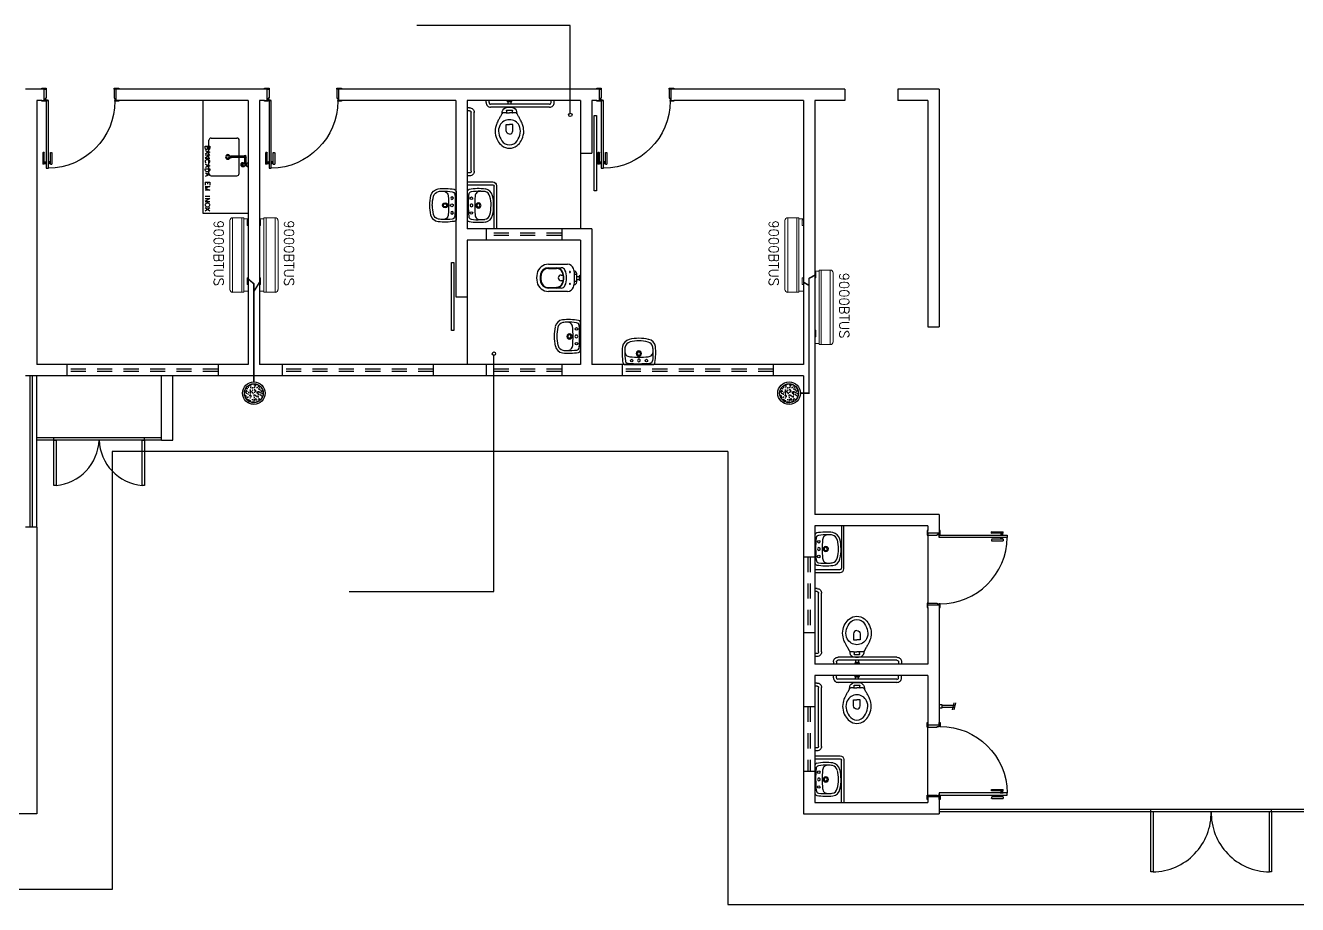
# Model space of a CAD drawing. Header units: millimetres. Extents: x 2566.2 to 2616.8, y 1006.6 to 1024.8.
# Drawn here: x 2581.16 to 2598, y 1007.17 to 1018.81 of the extents above; entities that cross this region are included whole.
import ezdxf
from ezdxf.enums import TextEntityAlignment as Align

# ---------------------------------------------------------------- set-up
doc = ezdxf.new("R2010")
doc.units = ezdxf.units.MM
doc.linetypes.add('CONTORNO_QUADRO_T', pattern=[0.35, 0.2, -0.15])
for name, color, linetype in [('APCOZ', 7, 'Continuous'), ('APCOZ-I', 251, 'Continuous'), ('at_Entity', 7, 'Continuous'), ('barras acess', 7, 'Continuous'), ('ESQUADRIAS', 7, 'Continuous'), ('Layout_Equipamentos', 7, 'Continuous'), ('Manilha', 10, 'Continuous'), ('planta base', 8, 'Continuous'), ('ponto de dreno', 130, 'Continuous'), ('SAN', 7, 'Continuous'), ('Texto Ambiente', 2, 'Continuous')]:
    doc.layers.add(name, color=color, linetype=linetype)
doc.layers.add('P-SIMBOL', color=170, linetype='Continuous', lineweight=5)
doc.styles.add('romans2', font='romans.shx')
doc.styles.get("Standard").update_dxf_attribs({"font": 'arial.ttf'})

# ---------------------------------------------------------------- blocks, each defined once
blk = doc.blocks.new('P90_02')
at = {"layer": 'ESQUADRIAS', "color": 3, "linetype": 'Continuous'}
for p, q in [((-0.02, 0.77), (-0.02, 0.921)), ((0, 0.921), (0, 0.77)), ((0.023, 0.88), (0.023, 0.92)), ((0.057, 0.88), (0.057, 0.92)), ((0.08, 0.921), (0.08, 0.77)), ((0.1, 0.77), (0.1, 0.921)), ((-0.003, 0.767), (-0.017, 0.767)), ((0.083, 0.767), (0.097, 0.767))]:
    blk.add_line(p, q, dxfattribs=at)
at = {"layer": 'ESQUADRIAS', "color": 3}
for p, q in [((0, 0.921), (-0.02, 0.921)), ((0, 0.91), (0.023, 0.91)), ((0, 0.9), (0.023, 0.9)), ((0, 0.89), (0.023, 0.89)), ((0.023, 0.92), (0.025, 0.92)), ((0.023, 0.88), (0.025, 0.88)), ((0.057, 0.92), (0.055, 0.92)), ((0.057, 0.88), (0.055, 0.88)), ((0.08, 0.91), (0.057, 0.91)), ((0.08, 0.9), (0.057, 0.9)), ((0.08, 0.89), (0.057, 0.89)), ((0.08, 0.921), (0.1, 0.921))]:
    blk.add_line(p, q, dxfattribs=at)
at = {"layer": 'ESQUADRIAS', "color": 2}
for p, q in [((0.025, 0.075), (0.025, 0.975)), ((0.025, 0.975), (0.055, 0.975)), ((0.055, 0.975), (0.055, 0.075)), ((0.055, 0.075), (0.025, 0.075))]:
    blk.add_line(p, q, dxfattribs=at)
at = {"layer": 'ESQUADRIAS'}
for p, q in [((0.016, 0.059), (0.016, 0.062)), ((0.032, 0.074), (0.029, 0.074))]:
    blk.add_line(p, q, dxfattribs=at)
at = {"layer": 'ESQUADRIAS', "color": 3}
for points in [[(0.015, 0.085), (-0.035, 0.085), (-0.035, 0.075), (0.015, 0.075)], [(0.985, 0.085), (0.935, 0.085), (0.935, 0.075), (0.985, 0.075)], [(0.025, -0.075), (0, -0.075), (-0.035, -0.075), (-0.035, -0.085), (0.025, -0.085)], [(0.985, -0.075), (0.925, -0.075), (0.925, -0.085), (0.985, -0.085)]]:
    blk.add_lwpolyline(points, close=True, dxfattribs=at)
at = {"layer": 'ESQUADRIAS', "color": 2}
for points in [[(0.025, 0.045), (0.015, 0.045), (0.015, 0.075), (0, 0.075), (0, -0.075), (0.025, -0.075)], [(0.925, 0.045), (0.935, 0.045), (0.935, 0.075), (0.95, 0.075), (0.95, -0.075), (0.925, -0.075)]]:
    blk.add_lwpolyline(points, close=True, dxfattribs=at)
at = {"layer": 'ESQUADRIAS', "color": 1}
for points in [[(0.016, 0.071, -0.236068), (0.015, 0.073), (0.015, 0.07), (0.015, 0.05), (0.016, 0.05)], [(0.02, 0.074, 0.236068), (0.017, 0.075), (0.02, 0.075), (0.04, 0.075), (0.04, 0.074)]]:
    blk.add_lwpolyline(points, format="xyb", close=True, dxfattribs=at)
at = {"layer": 'ESQUADRIAS'}
for points in [[(0.017, 0.063), (0.016, 0.062), (0.016, 0.062)], [(0.017, 0.058), (0.016, 0.059), (0.016, 0.059)], [(0.017, 0.06), (0.017, 0.06), (0.017, 0.058), (0.017, 0.058), (0.017, 0.063), (0.017, 0.063), (0.017, 0.06), (0.017, 0.06)], [(0.028, 0.073), (0.029, 0.074), (0.029, 0.074)], [(0.03, 0.073), (0.03, 0.073), (0.033, 0.073), (0.033, 0.073), (0.028, 0.073), (0.028, 0.073), (0.03, 0.073), (0.03, 0.073)], [(0.033, 0.073), (0.032, 0.074), (0.032, 0.074)]]:
    blk.add_lwpolyline(points, dxfattribs=at)
at = {"layer": 'ESQUADRIAS', "color": 1}
blk.add_circle((0.017, 0.073), 0.0025, dxfattribs=at)
at = {"layer": 'ESQUADRIAS'}
blk.add_arc((0.043, 0.083), 0.892, 0.1295, 89.2231, dxfattribs=at)
at = {"layer": 'ESQUADRIAS', "color": 3, "linetype": 'Continuous'}
for centre, start, end in [((-0.017, 0.77), 180, 260.5377), ((-0.003, 0.77), 260.5377, 360), ((0.083, 0.77), 180, 279.4623), ((0.097, 0.77), 279.4623, 0)]:
    blk.add_arc(centre, 0.003, start, end, dxfattribs=at)
blk = doc.blocks.new('new block5')
at = {"layer": 'barras acess', "color": 0}
for p, q in [((-0.391, 0.04), (0.391, 0.04)), ((-0.391, 0), (0.391, 0)), ((-0.452, -0.02), (-0.452, -0.051)), ((-0.412, -0.02), (-0.412, -0.051)), ((0.408, -0.02), (0.408, -0.051)), ((0.448, -0.02), (0.448, -0.051))]:
    blk.add_line(p, q, dxfattribs=at)
for centre, radius, start, end in [((-0.392, -0.02), 0.06, 88.8662, 180.134), ((-0.392, -0.02), 0.0201, 87.1138, 179.9486), ((0.39, -0.018), 0.0579, 357.6185, 90.9862), ((0.39, -0.018), 0.0181, 353.5362, 89.508)]:
    blk.add_arc(centre, radius, start, end, dxfattribs=at)
blk = doc.blocks.new('P-9-S')
at = {"layer": 'SAN'}
for points in [[(0.045, -0.13), (0.08, -0.13, -0.269143), (0.098, -0.14), (0.099, -0.143, 0.044891), (0.1, -0.143), (0.12, -0.18, -0.036783), (0.132, -0.2, -0.0196), (0.153, -0.24, -0.056836), (0.178, -0.3, -0.089116), (0.188, -0.4, -0.095425), (0.155, -0.5, -0.091656), (0.1, -0.566, -0.16072), (0, -0.6, -0.16072), (-0.1, -0.566, -0.091656), (-0.155, -0.5, -0.095425), (-0.188, -0.4, -0.089116), (-0.178, -0.3, -0.056836), (-0.153, -0.24, -0.0196), (-0.132, -0.2, -0.036783), (-0.12, -0.18), (-0.1, -0.143, 0.044891), (-0.099, -0.143), (-0.098, -0.14, -0.269143), (-0.08, -0.13), (-0.045, -0.13)], [(0.099, -0.143, -0.047116), (0.099, -0.142), (0.095, -0.113, 0.305161), (0.04, -0.06, 0.049506), (0, -0.056, 0.049506), (-0.04, -0.06, 0.305161), (-0.095, -0.113), (-0.099, -0.142, -0.047116), (-0.099, -0.143)], [(0.045, -0.13, -0.414214), (0.035, -0.12), (0.035, -0.107, -0.226163), (0.038, -0.102, 0.733322), (0.035, -0.095), (0, -0.095), (-0.035, -0.095, 0.733322), (-0.038, -0.102, -0.226163), (-0.035, -0.107), (-0.035, -0.12, -0.414214), (-0.045, -0.13)], [(0, -0.412, -0.394755), (-0.045, -0.368), (-0.045, -0.288), (0, -0.288)], [(0, -0.412, 0.394755), (0.045, -0.368), (0.045, -0.288), (0, -0.288)]]:
    blk.add_lwpolyline(points, format="xyb", dxfattribs=at)
for points in [[(-0.045, -0.13), (0, -0.13)], [(0.045, -0.13), (0, -0.13)]]:
    blk.add_lwpolyline(points, dxfattribs=at)
blk.add_lwpolyline([(-0.128, -0.3, -0.278895), (0, -0.222, -0.278895), (0.128, -0.3, -0.167831), (0.142, -0.4, -0.098952), (0.102, -0.5, -0.247323), (0, -0.557, -0.247323), (-0.102, -0.5, -0.098952), (-0.142, -0.4, -0.167831)], format="xyb", close=True, dxfattribs=at)
at = {"flags": 3}
blk.add_attdef('CODIGO', text='', height=0.024, dxfattribs=at).set_placement((0, 0), align=Align.MIDDLE)
blk = doc.blocks.new('new block6')
at = {"layer": 'at_Entity', "color": 0}
for p, q in [((-0.032, -0.011), (-0.032, 0)), ((0.03, -0.008), (0.03, 0)), ((0.03, -0.008), (-0.032, -0.008)), ((-0.021, -0.051), (-0.021, -0.021)), ((0.019, -0.021), (-0.021, -0.021)), ((0.019, -0.051), (0.019, -0.021))]:
    blk.add_line(p, q, dxfattribs=at)
for centre, radius, start, end in [((-0.018, -0.008), 0.0136, 186.9665, 257.5809), ((0.016, -0.008), 0.0138, 280.9359, 356.4443)]:
    blk.add_arc(centre, radius, start, end, dxfattribs=at)
blk = doc.blocks.new('new block7')
at = {"layer": 'Layout_Equipamentos'}
for p, q in [((0, 0.051), (0.032, 0.051)), ((0.032, 0), (0, 0)), ((0.032, 0.051), (0.032, 0)), ((0.032, 0.04), (0.212, 0.04)), ((0.205, 0.011), (0.032, 0.011)), ((0.176, -0.019), (0.199, 0.07)), ((0.197, -0.019), (0.22, 0.07))]:
    blk.add_line(p, q, dxfattribs=at)
blk = doc.blocks.new('new block8')
at = {"layer": 'at_Entity', "color": 0}
for p, q in [((0, 0), (-0.339, 0)), ((0, 0.04), (-0.337, 0.04))]:
    blk.add_line(p, q, dxfattribs=at)
at = {"layer": 'at_Entity', "color": 7}
for p, q in [((-0.387, -0.01), (-0.387, -0.58)), ((-0.356, -0.58), (-0.356, -0.017))]:
    blk.add_line(p, q, dxfattribs=at)
at = {"layer": 'at_Entity'}
blk.add_arc((-0.337, -0.01), 0.05, 90, 180, dxfattribs=at)
at = {"layer": 'at_Entity', "color": 7}
blk.add_arc((-0.338, -0.017), 0.0172, 91.789, 179.0886, dxfattribs=at)
blk = doc.blocks.new('new block12')
at = {"layer": 'at_Entity', "color": 0}
for p, q in [((-0.19, 0), (0, 0)), ((-0.114, 0.055), (-0.108, 0.066)), ((-0.108, 0.042), (-0.114, 0.055)), ((-0.108, 0.066), (-0.097, 0.072)), ((-0.097, 0.036), (-0.108, 0.042)), ((-0.097, 0.072), (-0.085, 0.066)), ((-0.085, 0.042), (-0.097, 0.036)), ((-0.085, 0.066), (-0.08, 0.055)), ((-0.08, 0.055), (-0.085, 0.042)), ((-0.063, 0), (0.125, 0)), ((0, 0), (0.193, 0)), ((0.083, 0.055), (0.087, 0.066)), ((0.087, 0.042), (0.083, 0.055)), ((0.087, 0.066), (0.099, 0.072)), ((0.099, 0.036), (0.087, 0.042)), ((0.099, 0.072), (0.11, 0.066)), ((0.11, 0.042), (0.099, 0.036)), ((0.11, 0.066), (0.116, 0.055)), ((0.116, 0.055), (0.11, 0.042))]:
    blk.add_line(p, q, dxfattribs=at)
for centre, radius, start, end in [((-0.012, -0.125), 0.474, 88.698, 104.4219), ((0.01, -0.125), 0.474, 75.6368, 91.3415), ((0.53, 0.153), 0.754, 173.4134, 189.6929), ((-0.104, 0.219), 0.117, 102.514, 169.9443), ((0.425, 0.149), 0.614, 177.3231, 189.2415), ((0.123, 0.188), 0.311, 171.3221, 181.8265), ((-0.117, 0.174), 0.0716, 176.6025, 219.5997), ((-0.102, 0.216), 0.0847, 102.9461, 167.2809), ((0.014, -0.261), 0.577, 91.3524, 103.5038), ((-0.001, 0.147), 0.0349, 90, 149.9929), ((-0.001, 0.147), 0.0222, 90, 180), ((-0.001, 0.147), 0.0349, 29.9968, 89.9993), ((-0.001, 0.147), 0.0222, 360, 90), ((-0.013, -0.257), 0.572, 76.4579, 88.6966), ((0.105, 0.222), 0.0784, 8.4194, 78.3837), ((0.108, 0.225), 0.111, 7.7196, 79.5925), ((0.108, 0.173), 0.0781, 324.6525, 2.8394), ((-0.262, 0.132), 0.45, 349.782, 5.7972), ((-0.133, 0.188), 0.319, 357.9946, 8.1696), ((-0.531, 0.154), 0.753, 350.2791, 6.5765), ((-0.165, 0.045), 0.0522, 200.5417, 238.93), ((-0.143, 0.057), 0.0385, 188.7558, 265.6127), ((-0.121, 0.171), 0.0667, 220.3438, 269.4487), ((-0.007, 1.728), 1.716, 265.3753, 270.2103), ((0.002, 1.574), 1.475, 265.1896, 269.9391), ((-0.001, 0.147), 0.0349, 150.0032, 209.9968), ((-0.001, 0.147), 0.0349, 209.9968, 269.9993), ((-0.001, 0.147), 0.0222, 180, 270), ((-0.001, 0.056), 0.018, 150.0128, 209.9872), ((-0.001, 0.056), 0.018, 90, 150.0398), ((-0.001, 0.056), 0.018, 210.0191, 270.0367), ((-0.001, 0.147), 0.0222, 270.0097, 360), ((-0.001, 0.147), 0.0349, 270, 329.9929), ((-0.001, 1.452), 1.353, 270.0208, 275.0951), ((-0.001, 0.056), 0.018, 30.0191, 90.0367), ((-0.001, 0.056), 0.018, 270, 330.0398), ((-0.001, 1.892), 1.879, 270, 274.4144), ((-0.001, 0.056), 0.018, 330.0128, 29.9872), ((-0.001, 0.147), 0.0349, 330.0032, 29.9968), ((0.123, 0.168), 0.0631, 266.7732, 320.7547), ((0.141, 0.059), 0.0402, 273.114, 350.3928), ((0.174, 0.034), 0.0386, 297.8673, 348.5693)]:
    blk.add_arc(centre, radius, start, end, dxfattribs=at)
blk = doc.blocks.new('new block17')
at = {"layer": 'APCOZ'}
for p, q in [((0.544, 0.759), (0.373, 0.759)), ((0.544, 0.739), (0.373, 0.739)), ((0.548, 0.735), (0.548, 0.67)), ((0.568, 0.735), (0.568, 0.665)), ((0.577, 0.665), (0.599, 0.676)), ((0.519, 0.672), (0.541, 0.672)), ((0.519, 0.622), (0.541, 0.622)), ((0.577, 0.63), (0.553, 0.63)), ((0.577, 0.665), (0.568, 0.665)), ((0.577, 0.63), (0.599, 0.619))]:
    blk.add_line(p, q, dxfattribs=at)
at = {"layer": 'APCOZ', "linetype": 'Continuous'}
for points in [[(0.519, 0.672, 0), (0.515, 0.672, 0), (0.512, 0.671, 0), (0.51, 0.668, 0), (0.507, 0.666, 0), (0.505, 0.662, 0), (0.503, 0.658, 0), (0.502, 0.654, 0), (0.502, 0.65, 0), (0.502, 0.645, 0), (0.502, 0.641, 0), (0.503, 0.636, 0), (0.505, 0.633, 0), (0.507, 0.629, 0), (0.51, 0.626, 0), (0.512, 0.624, 0), (0.515, 0.623, 0), (0.519, 0.622, 0)], [(0.548, 0.67, 0), (0.547, 0.671, 0), (0.545, 0.672, 0), (0.544, 0.672, 0), (0.542, 0.672, 0), (0.541, 0.672, 0)], [(0.541, 0.622, 0), (0.543, 0.623, 0), (0.546, 0.624, 0), (0.549, 0.625, 0), (0.551, 0.627, 0), (0.553, 0.63, 0)]]:
    blk.add_polyline3d(points, dxfattribs=at)
at = {"layer": 'APCOZ'}
for centre, radius, start, end in [((0.368, 0.749), 0.0112, 63.7208, 296.2792), ((0.558, 0.749), 0.0173, 125.4187, 144.5813), ((0.558, 0.749), 0.0173, 215.4187, 234.5813), ((0.558, 0.749), 0.0173, 54.5813, 125.4187), ((0.558, 0.749), 0.0173, 305.4187, 54.5813)]:
    blk.add_arc(centre, radius, start, end, dxfattribs=at)
at = {"layer": 'APCOZ-I'}
for p, q in [((0.373, 0.759), (0.368, 0.759)), ((0.373, 0.739), (0.368, 0.739)), ((0.562, 0.759), (0.544, 0.759)), ((0.562, 0.739), (0.544, 0.739)), ((0.533, 0.663), (0.554, 0.663)), ((0.533, 0.632), (0.554, 0.632)), ((0.568, 0.665), (0.553, 0.665)), ((0.577, 0.63), (0.577, 0.665))]:
    blk.add_line(p, q, dxfattribs=at)
at = {"layer": 'APCOZ-I', "linetype": 'Continuous'}
for points in [[(0.515, 0.628, 0), (0.518, 0.628, 0), (0.52, 0.63, 0), (0.522, 0.631, 0), (0.523, 0.634, 0), (0.525, 0.637, 0), (0.525, 0.641, 0), (0.526, 0.644, 0), (0.526, 0.648, 0), (0.526, 0.652, 0), (0.525, 0.656, 0), (0.524, 0.659, 0), (0.522, 0.662, 0), (0.521, 0.664, 0), (0.519, 0.666, 0), (0.517, 0.667, 0), (0.514, 0.667, 0), (0.512, 0.666, 0), (0.51, 0.664, 0), (0.509, 0.662, 0), (0.507, 0.659, 0), (0.506, 0.656, 0), (0.505, 0.652, 0), (0.505, 0.648, 0), (0.505, 0.644, 0), (0.505, 0.641, 0), (0.506, 0.637, 0), (0.508, 0.634, 0), (0.509, 0.631, 0), (0.511, 0.63, 0), (0.513, 0.628, 0), (0.515, 0.628, 0)], [(0.532, 0.664, 0), (0.53, 0.667, 0), (0.528, 0.669, 0), (0.525, 0.671, 0), (0.522, 0.672, 0), (0.519, 0.672, 0)], [(0.519, 0.622, 0), (0.522, 0.623, 0), (0.525, 0.624, 0), (0.527, 0.625, 0), (0.53, 0.628, 0), (0.532, 0.631, 0)], [(0.553, 0.665, 0), (0.552, 0.666, 0), (0.551, 0.667, 0), (0.55, 0.668, 0), (0.549, 0.669, 0), (0.548, 0.67, 0)], [(0.554, 0.664, 0), (0.554, 0.664, 0), (0.554, 0.664, 0), (0.554, 0.665, 0), (0.553, 0.665, 0), (0.553, 0.665, 0)], [(0.553, 0.63, 0), (0.553, 0.63, 0), (0.554, 0.63, 0), (0.554, 0.631, 0), (0.554, 0.631, 0), (0.554, 0.631, 0)]]:
    blk.add_polyline3d(points, dxfattribs=at)
at = {"layer": 'APCOZ-I'}
for centre, radius, start, end in [((0.368, 0.749), 0.01, 90, 270), ((0.435, 0.749), 0.0233, 334.5555, 25.4445), ((0.558, 0.749), 0.0173, 234.5813, 305.4187), ((0.558, 0.749), 0.0126, 232.2518, 127.7482), ((0.541, 0.749), 0.0233, 334.5555, 25.4445), ((0.874, 0.647), 0.279, 174.3752, 185.6248), ((0.562, 0.647), 0.0335, 153.9749, 206.0251), ((0.531, 0.663), 0.002, 333.9749, 32.1559), ((0.531, 0.632), 0.002, 327.8441, 26.0251), ((0.607, 0.647), 0.0549, 164.3139, 195.6861), ((0.552, 0.663), 0.002, 344.314, 31.5675), ((0.552, 0.632), 0.002, 328.4325, 15.6861), ((0.648, 0.647), 0.0816, 167.5382, 192.4618)]:
    blk.add_arc(centre, radius, start, end, dxfattribs=at)
at = {"layer": 'at_Entity', "color": 0}
for p, q in [((0, 0), (0, 1.498)), ((0.029, 0.864), (0.029, 0.891)), ((0.029, 0.891), (0.09, 0.891)), ((0.031, 0.855), (0.029, 0.864)), ((0.035, 0.851), (0.031, 0.855)), ((0.039, 0.849), (0.035, 0.851)), ((0.05, 0.849), (0.039, 0.849)), ((0.054, 0.851), (0.05, 0.849)), ((0.058, 0.855), (0.054, 0.851)), ((0.061, 0.864), (0.058, 0.855)), ((0.061, 0.864), (0.061, 0.891)), ((0.065, 0.855), (0.061, 0.864)), ((0.067, 0.851), (0.065, 0.855)), ((0.073, 0.849), (0.067, 0.851)), ((0.08, 0.849), (0.073, 0.849)), ((0.078, 0.529), (0.078, 0.969)), ((0.084, 0.851), (0.08, 0.849)), ((0.088, 0.855), (0.084, 0.851)), ((0.09, 0.864), (0.088, 0.855)), ((0.09, 0.891), (0.09, 0.864)), ((0.108, 0.999), (0.449, 0.999)), ((0.478, 0.759), (0.478, 0.969)), ((0.029, 0.836), (0.09, 0.813)), ((0.09, 0.813), (0.029, 0.79)), ((0.029, 0.775), (0.09, 0.775)), ((0.09, 0.775), (0.029, 0.733)), ((0.029, 0.733), (0.09, 0.733)), ((0.031, 0.701), (0.029, 0.695)), ((0.029, 0.695), (0.029, 0.682)), ((0.029, 0.682), (0.031, 0.676)), ((0.037, 0.705), (0.031, 0.701)), ((0.031, 0.676), (0.037, 0.669)), ((0.044, 0.709), (0.037, 0.705)), ((0.052, 0.712), (0.044, 0.709)), ((0.05, 0.828), (0.05, 0.798)), ((0.067, 0.712), (0.052, 0.712)), ((0.075, 0.709), (0.067, 0.712)), ((0.082, 0.705), (0.075, 0.709)), ((0.088, 0.701), (0.082, 0.705)), ((0.082, 0.669), (0.088, 0.676)), ((0.09, 0.695), (0.088, 0.701)), ((0.088, 0.676), (0.09, 0.682)), ((0.09, 0.682), (0.09, 0.695)), ((0.478, 0.529), (0.478, 0.739)), ((0.029, 0.654), (0.09, 0.631)), ((0.09, 0.631), (0.029, 0.608)), ((0.029, 0.593), (0.09, 0.593)), ((0.029, 0.572), (0.029, 0.593)), ((0.031, 0.563), (0.029, 0.572)), ((0.029, 0.54), (0.09, 0.515)), ((0.09, 0.515), (0.029, 0.491)), ((0.037, 0.557), (0.031, 0.563)), ((0.037, 0.669), (0.044, 0.667)), ((0.044, 0.555), (0.037, 0.557)), ((0.052, 0.551), (0.044, 0.555)), ((0.05, 0.646), (0.05, 0.616)), ((0.05, 0.53), (0.05, 0.5)), ((0.067, 0.551), (0.052, 0.551)), ((0.075, 0.555), (0.067, 0.551)), ((0.075, 0.667), (0.082, 0.669)), ((0.082, 0.557), (0.075, 0.555)), ((0.088, 0.563), (0.082, 0.557)), ((0.09, 0.572), (0.088, 0.563)), ((0.09, 0.593), (0.09, 0.572)), ((0.029, 0.415), (0.09, 0.415)), ((0.029, 0.415), (0.029, 0.375)), ((0.029, 0.358), (0.09, 0.358)), ((0.09, 0.358), (0.029, 0.335)), ((0.061, 0.415), (0.061, 0.39)), ((0.09, 0.415), (0.09, 0.375)), ((0.108, 0.499), (0.449, 0.499)), ((0.029, 0.335), (0.09, 0.31)), ((0.09, 0.31), (0.029, 0.31)), ((0.09, 0.225), (0.029, 0.225)), ((0.029, 0.199), (0.09, 0.199)), ((0.09, 0.199), (0.029, 0.159)), ((0.599, 0), (0, 0)), ((0.029, 0.159), (0.09, 0.159)), ((0.031, 0.125), (0.029, 0.119)), ((0.029, 0.119), (0.029, 0.108)), ((0.029, 0.108), (0.031, 0.102)), ((0.09, 0.073), (0.029, 0.03)), ((0.09, 0.03), (0.029, 0.073)), ((0.037, 0.132), (0.031, 0.125)), ((0.031, 0.102), (0.037, 0.096)), ((0.044, 0.134), (0.037, 0.132)), ((0.037, 0.096), (0.044, 0.094)), ((0.052, 0.138), (0.044, 0.134)), ((0.044, 0.094), (0.052, 0.089)), ((0.067, 0.138), (0.052, 0.138)), ((0.052, 0.089), (0.067, 0.089)), ((0.075, 0.134), (0.067, 0.138)), ((0.067, 0.089), (0.075, 0.094)), ((0.082, 0.132), (0.075, 0.134)), ((0.075, 0.094), (0.082, 0.096)), ((0.088, 0.125), (0.082, 0.132)), ((0.082, 0.096), (0.088, 0.102)), ((0.09, 0.119), (0.088, 0.125)), ((0.088, 0.102), (0.09, 0.108)), ((0.09, 0.108), (0.09, 0.119))]:
    blk.add_line(p, q, dxfattribs=at)
for centre, radius, start, end in [((0.107, 0.97), 0.0289, 88.5161, 181.4839), ((0.451, 0.972), 0.0273, 354.9724, 95.0276), ((0.329, 0.748), 0.0307, 90, 180), ((0.329, 0.748), 0.0307, 180, 270), ((0.329, 0.748), 0.018, 90, 180), ((0.329, 0.748), 0.018, 180, 270), ((0.329, 0.748), 0.0307, 360, 90), ((0.329, 0.748), 0.018, 360, 90), ((0.329, 0.748), 0.018, 270, 0), ((0.329, 0.748), 0.0307, 270, 0), ((0.107, 0.528), 0.0289, 178.5159, 271.4841), ((0.448, 0.53), 0.0307, 270, 0)]:
    blk.add_arc(centre, radius, start, end, dxfattribs=at)
blk = doc.blocks.new('new block13')
at = {"layer": 'at_Entity', "color": 0}
for p, q in [((-0.032, 0), (0.032, 0)), ((0.053, -0.051), (-0.053, -0.051)), ((-0.049, -0.08), (-0.049, -0.06)), ((-0.031, -0.006), (0.029, -0.006)), ((-0.021, -0.051), (-0.021, -0.019)), ((-0.021, -0.019), (0.019, -0.019)), ((0.019, -0.051), (0.019, -0.019)), ((0.049, -0.06), (0.049, -0.081)), ((-0.182, -0.424), (-0.182, -0.175)), ((-0.039, -0.257), (-0.039, -0.23)), ((0.038, -0.23), (0.038, -0.257)), ((0.178, -0.175), (0.178, -0.424))]:
    blk.add_line(p, q, dxfattribs=at)
for centre, radius, start, end in [((-0.097, -0.174), 0.0848, 109.0789, 180.1997), ((-0.043, -0.329), 0.249, 92.0489, 109.145), ((-0.054, -0.09), 0.0391, 88.4183, 173.4493), ((-0.079, -0.141), 0.00741, 90, 180), ((-0.079, -0.141), 0.00741, 180, 270), ((-0.079, -0.141), 0.00741, 360, 90), ((-0.079, -0.141), 0.00741, 270, 0), ((-0.002, -1.475), 1.396, 87.9511, 92.0489), ((-0.039, -0.06), 0.00952, 90, 180), ((-0.021, -0.01), 0.00952, 180, 270), ((0.019, -0.01), 0.00952, 270, 0), ((0.039, -0.06), 0.00952, 360, 90), ((0.039, -0.328), 0.248, 70.8427, 88.1091), ((0.052, -0.09), 0.0388, 5.5755, 88.6298), ((0.077, -0.141), 0.00741, 90, 180), ((0.077, -0.141), 0.00741, 180, 270), ((0.077, -0.141), 0.00741, 360, 90), ((0.077, -0.141), 0.00741, 270, 0), ((0.093, -0.174), 0.0848, 359.8003, 70.9211), ((-8.978, -0.284), 8.843, 359.0717, 0.1879), ((-0.041, -0.324), 0.0949, 113.5727, 176.7329), ((-0.081, -0.255), 0.054, 114.961, 180.9064), ((-0.043, -0.318), 0.0836, 110.863, 180.2362), ((-5.785, -0.398), 5.659, 359.7103, 0.8057), ((-0.001, -0.428), 0.244, 90, 114.9606), ((-0.005, -0.388), 0.168, 88.7182, 116.1404), ((-0.011, -0.383), 0.155, 100.3133, 113.389), ((-0.001, -0.426), 0.2, 90, 101.0171), ((-0.003, -0.26), 0.0357, 176.0445, 272.3446), ((-0.002, -0.256), 0.0391, 270.0027, 0), ((-0.001, -0.428), 0.244, 65.0391, 90.0003), ((0.003, -0.388), 0.168, 63.8614, 91.28), ((-0.001, -0.426), 0.2, 78.9807, 90.0022), ((0.021, -0.334), 0.106, 63.0017, 81.1951), ((0.039, -0.318), 0.0836, 359.7638, 69.1369), ((0.04, -0.323), 0.0932, 2.4426, 66.7336), ((0.079, -0.255), 0.054, 359.0936, 65.039), ((-0.525, -0.386), 0.651, 356.3513, 5.878), ((9.28, -0.342), 9.147, 179.4622, 180.5333), ((-0.026, -0.424), 0.156, 180.0055, 257.2943), ((-0.031, -0.426), 0.105, 180.4233, 258.8896), ((-0.033, -0.429), 0.0932, 178.5002, 259.6559), ((0.031, -0.429), 0.0942, 280.5689, 0.9284), ((0.031, -0.429), 0.103, 280.5688, 0.9284), ((0.022, -0.424), 0.156, 282.7128, 359.9983), ((-0.002, -0.29), 0.292, 258.435, 281.5683), ((-0.001, -0.258), 0.276, 259.4366, 269.9996), ((-0.001, -0.26), 0.265, 259.4366, 270.0028), ((-0.002, -0.245), 0.28, 270.136, 280.2849), ((-0.001, -0.258), 0.276, 270, 280.577)]:
    blk.add_arc(centre, radius, start, end, dxfattribs=at)
at = {"layer": 'Layout_Equipamentos'}
for p, q in [((-0.031, -0.01), (-0.031, 0)), ((0.029, -0.01), (0.029, 0))]:
    blk.add_line(p, q, dxfattribs=at)

msp = doc.modelspace()

# ---------------------------------------------------------------- hatches: boundary and pattern name
at = {"layer": 'Manilha'}
h = msp.add_hatch(dxfattribs=at)
h.set_pattern_fill('AR-CONC', color=256, scale=0.00041)
h.set_pattern_definition([(50, (7.10985, 5.72149), (0.0746957143, -0.0065350251), [0.0078105, -0.0859155]), (355, (7.10985, 5.72149), (-0.0144498028, 0.0783333065), [0.0062484, -0.0687326395]), (100.4514447, (7.11607, 5.720946), (0.0602459113, 0.0717982783), [0.0066379036, -0.0730170003]), (46.1842, (7.10985, 5.74232), (0.1111424068, -0.0172373545), [0.01171575, -0.12887325]), (96.6355576, (7.11911, 5.74088), (0.097335695, 0.101444711), [0.0099568595, -0.1095255993]), (351.184151, (7.10985, 5.74232), (0.097335695, 0.101444711), [0.0093725865, -0.10309849]), (21, (7.12026, 5.73711), (0.0621619004, -0.0419287313), [0.0078105, -0.0859155]), (326, (7.12026, 5.73711), (0.0253388316, 0.0755170661), [0.0062484, -0.0687324]), (71.451445, (7.12544, 5.73362), (0.0875007319, 0.0335883352), [0.0066379036, -0.0730168744]), (37.5, (7.10985, 5.72149), (0.00126632733, 0.03466756594), [0, -0.06789928, 0, -0.0697738, 0, -0.06899275]), (7.5, (7.10985, 5.72149), (0.02739606163, 0.0410740357), [0, -0.03978148, 0, -0.06633718, 0, -0.02629535]), (327.5, (7.086626, 5.72149), (0.05559214402, -0.00234878504), [0, -0.026035, 0, -0.0812292, 0, -0.1077849]), (317.5, (7.07621, 5.72149), (0.0607329644, 0.0104248613), [0, -0.0338455, 0, -0.05394452, 0, -0.0765429])])
h.paths.add_polyline_path([(2584.309, 1013.943, 1), (2584.059, 1013.943, 1)])
h = msp.add_hatch(dxfattribs=at)
h.set_pattern_fill('AR-CONC', color=256, scale=0.00041)
h.set_pattern_definition([(50, (14.196655, 5.72149), (0.0746957143, -0.0065350251), [0.0078105, -0.0859155]), (355, (14.196655, 5.72149), (-0.0144498028, 0.0783333065), [0.0062484, -0.0687326395]), (100.4514447, (14.20288, 5.720946), (0.0602459113, 0.0717982783), [0.0066379036, -0.0730170003]), (46.1842, (14.196655, 5.74232), (0.1111424068, -0.0172373545), [0.01171575, -0.12887325]), (96.6355576, (14.20592, 5.74088), (0.097335695, 0.101444711), [0.0099568595, -0.1095255993]), (351.184151, (14.19666, 5.74232), (0.097335695, 0.101444711), [0.0093725865, -0.10309849]), (21, (14.20707, 5.73711), (0.0621619004, -0.0419287313), [0.0078105, -0.0859155]), (326, (14.20707, 5.73711), (0.0253388316, 0.0755170661), [0.0062484, -0.0687324]), (71.451445, (14.21225, 5.73362), (0.0875007319, 0.0335883352), [0.0066379036, -0.0730168744]), (37.5, (14.196655, 5.72149), (0.00126632733, 0.03466756594), [0, -0.06789928, 0, -0.0697738, 0, -0.06899275]), (7.5, (14.196655, 5.72149), (0.02739606163, 0.0410740357), [0, -0.03978148, 0, -0.06633718, 0, -0.02629535]), (327.5, (14.173432, 5.72149), (0.05559214402, -0.00234878504), [0, -0.026035, 0, -0.0812292, 0, -0.1077849]), (317.5, (14.16302, 5.72149), (0.0607329644, 0.0104248613), [0, -0.0338455, 0, -0.05394452, 0, -0.0765429])])
h.paths.add_polyline_path([(2591.396, 1013.943, 1), (2591.146, 1013.943, 1)])

# ---------------------------------------------------------------- linework, layer by layer
for centre, radius in [((2584.184, 1013.943), 0.15), ((2584.184, 1013.943), 0.125), ((2591.271, 1013.943), 0.15), ((2591.271, 1013.943), 0.125)]:
    msp.add_circle(centre, radius, dxfattribs=at)
at = {"layer": 'P-SIMBOL'}
for p, q in [((2583.866, 1016.229), (2583.866, 1015.316)), ((2583.903, 1016.266), (2583.903, 1015.279)), ((2584.052, 1016.266), (2583.904, 1016.266)), ((2584.024, 1016.266), (2584.024, 1015.279)), ((2584.052, 1015.279), (2584.052, 1016.266)), ((2584.052, 1016.251), (2584.11, 1016.251)), ((2584.11, 1016.238), (2584.096, 1016.238)), ((2584.096, 1016.238), (2584.096, 1016.164)), ((2584.11, 1016.238), (2584.096, 1016.238)), ((2584.096, 1016.238), (2584.096, 1016.164)), ((2584.11, 1016.251), (2584.11, 1015.294)), ((2584.26, 1016.251), (2584.26, 1015.294)), ((2584.318, 1016.251), (2584.26, 1016.251)), ((2584.26, 1016.238), (2584.274, 1016.238)), ((2584.26, 1016.238), (2584.274, 1016.238)), ((2584.274, 1016.238), (2584.274, 1016.164)), ((2584.274, 1016.238), (2584.274, 1016.164)), ((2584.318, 1015.279), (2584.318, 1016.266)), ((2584.318, 1016.266), (2584.466, 1016.266)), ((2584.346, 1016.266), (2584.346, 1015.279)), ((2584.467, 1016.266), (2584.467, 1015.279)), ((2584.504, 1016.229), (2584.504, 1015.316)), ((2591.216, 1016.229), (2591.216, 1015.316)), ((2591.253, 1016.266), (2591.253, 1015.279)), ((2591.402, 1016.266), (2591.254, 1016.266)), ((2591.374, 1016.266), (2591.374, 1015.279)), ((2591.402, 1015.279), (2591.402, 1016.266)), ((2591.402, 1016.251), (2591.46, 1016.251)), ((2591.46, 1016.238), (2591.446, 1016.238)), ((2591.446, 1016.238), (2591.446, 1016.164)), ((2591.46, 1016.238), (2591.446, 1016.238)), ((2591.446, 1016.238), (2591.446, 1016.164)), ((2591.46, 1016.251), (2591.46, 1015.294)), ((2584.096, 1016.164), (2584.11, 1016.164)), ((2584.096, 1016.164), (2584.11, 1016.164)), ((2584.274, 1016.164), (2584.26, 1016.164)), ((2584.274, 1016.164), (2584.26, 1016.164)), ((2591.446, 1016.164), (2591.46, 1016.164)), ((2591.446, 1016.164), (2591.46, 1016.164)), ((2591.61, 1015.559), (2591.61, 1014.601)), ((2591.668, 1015.559), (2591.61, 1015.559)), ((2591.61, 1015.545), (2591.624, 1015.545)), ((2591.61, 1015.545), (2591.624, 1015.545)), ((2591.624, 1015.545), (2591.624, 1015.471)), ((2591.624, 1015.545), (2591.624, 1015.471)), ((2591.668, 1014.586), (2591.668, 1015.574)), ((2591.668, 1015.574), (2591.816, 1015.574)), ((2591.696, 1015.574), (2591.696, 1014.586)), ((2591.817, 1015.574), (2591.817, 1014.586)), ((2591.854, 1015.536), (2591.854, 1014.624)), ((2584.096, 1015.381), (2584.096, 1015.47)), ((2584.096, 1015.47), (2584.11, 1015.47)), ((2584.11, 1015.381), (2584.096, 1015.381)), ((2584.274, 1015.47), (2584.26, 1015.47)), ((2584.26, 1015.381), (2584.274, 1015.381)), ((2584.274, 1015.381), (2584.274, 1015.47)), ((2591.446, 1015.381), (2591.446, 1015.47)), ((2591.446, 1015.47), (2591.46, 1015.47)), ((2591.46, 1015.381), (2591.446, 1015.381)), ((2591.624, 1015.471), (2591.61, 1015.471)), ((2591.624, 1015.471), (2591.61, 1015.471)), ((2583.904, 1015.279), (2584.052, 1015.279)), ((2584.052, 1015.294), (2584.11, 1015.294)), ((2584.318, 1015.294), (2584.26, 1015.294)), ((2584.466, 1015.279), (2584.318, 1015.279)), ((2591.254, 1015.279), (2591.402, 1015.279)), ((2591.402, 1015.294), (2591.46, 1015.294)), ((2591.624, 1014.777), (2591.61, 1014.777)), ((2591.61, 1014.688), (2591.624, 1014.688)), ((2591.624, 1014.688), (2591.624, 1014.777)), ((2591.668, 1014.601), (2591.61, 1014.601)), ((2591.816, 1014.586), (2591.668, 1014.586))]:
    msp.add_line(p, q, dxfattribs=at)
for centre, start, end in [((2583.904, 1016.229), 90, 180), ((2584.466, 1016.229), 0, 90), ((2591.254, 1016.229), 90, 180), ((2591.816, 1015.536), 0, 90), ((2583.904, 1015.316), 180, 270), ((2584.466, 1015.316), 270, 0), ((2591.254, 1015.316), 180, 270), ((2591.816, 1014.624), 270, 0)]:
    msp.add_arc(centre, 0.0375, start, end, dxfattribs=at)
at = {"layer": 'planta base'}
for p, q in [((2588.374, 1018.813), (2586.344, 1018.813)), ((2588.374, 1017.651), (2588.374, 1018.813)), ((2588.51, 1017.121), (2588.51, 1016.121)), ((2587.26, 1016.121), (2587.26, 1015.971)), ((2588.26, 1016.121), (2588.26, 1015.971)), ((2587.01, 1015.221), (2587.01, 1014.321)), ((2587.363, 1011.316), (2587.363, 1014.443)), ((2581.31, 1014.171), (2581.16, 1014.171)), ((2581.22, 1014.171), (2581.22, 1012.171)), ((2581.25, 1014.171), (2581.25, 1012.171)), ((2581.31, 1012.171), (2581.31, 1014.171)), ((2581.71, 1014.321), (2581.71, 1014.171)), ((2583.71, 1014.321), (2583.71, 1014.171)), ((2584.56, 1014.321), (2584.56, 1014.171)), ((2586.56, 1014.321), (2586.56, 1014.171)), ((2587.26, 1014.321), (2587.26, 1014.171)), ((2588.26, 1014.321), (2588.26, 1014.171)), ((2589.06, 1014.321), (2589.06, 1014.171)), ((2591.06, 1014.321), (2591.06, 1014.171)), ((2582.96, 1013.351), (2581.31, 1013.351)), ((2582.96, 1013.321), (2581.31, 1013.321)), ((2581.535, 1013.321), (2581.535, 1013.351)), ((2582.735, 1013.321), (2582.735, 1013.351)), ((2581.31, 1012.171), (2581.16, 1012.171)), ((2593.11, 1012.063), (2593.11, 1011.163)), ((2591.61, 1011.773), (2591.46, 1011.773)), ((2585.448, 1011.316), (2587.363, 1011.316)), ((2591.61, 1010.77), (2591.46, 1010.77)), ((2591.61, 1009.79), (2591.46, 1009.79)), ((2593.11, 1008.621), (2593.11, 1009.521)), ((2591.46, 1008.936), (2591.61, 1008.936)), ((2591.61, 1008.521), (2593.11, 1008.521)), ((2591.46, 1008.371), (2593.26, 1008.371)), ((2593.26, 1008.433), (2600.46, 1008.433)), ((2593.26, 1008.403), (2600.46, 1008.403)), ((2596.06, 1008.403), (2596.06, 1008.433)), ((2596.09, 1008.403), (2597.63, 1008.403)), ((2597.66, 1008.403), (2597.66, 1008.433)), ((2590.46, 1007.171), (2613.41, 1007.171))]:
    msp.add_line(p, q, dxfattribs=at)
at = {"layer": 'planta base', "linetype": 'Continuous'}
for p, q in [((2581.375, 1017.971), (2581.16, 1017.971)), ((2584.325, 1017.971), (2582.36, 1017.971)), ((2588.725, 1017.971), (2585.31, 1017.971)), ((2588.785, 1017.971), (2588.76, 1017.971)), ((2589.71, 1017.971), (2589.685, 1017.971)), ((2592.01, 1017.971), (2589.745, 1017.971)), ((2592.01, 1017.971), (2592.01, 1017.821)), ((2592.71, 1017.971), (2592.71, 1017.821)), ((2593.26, 1017.971), (2592.71, 1017.971)), ((2593.26, 1017.971), (2593.26, 1014.821)), ((2581.31, 1017.821), (2581.31, 1014.321)), ((2581.375, 1017.821), (2581.31, 1017.821)), ((2584.11, 1017.821), (2582.36, 1017.821)), ((2584.11, 1017.821), (2584.11, 1014.321)), ((2584.26, 1017.821), (2584.26, 1014.321)), ((2584.325, 1017.821), (2584.26, 1017.821)), ((2586.86, 1017.821), (2585.31, 1017.821)), ((2586.86, 1017.821), (2586.86, 1015.221)), ((2587.01, 1017.821), (2587.01, 1016.121)), ((2588.51, 1017.821), (2587.01, 1017.821)), ((2588.51, 1017.821), (2588.51, 1017.121)), ((2588.66, 1017.821), (2588.66, 1017.121)), ((2588.725, 1017.821), (2588.66, 1017.821)), ((2588.815, 1017.821), (2588.76, 1017.821)), ((2589.71, 1017.821), (2589.695, 1017.821)), ((2591.46, 1017.821), (2589.745, 1017.821)), ((2591.46, 1017.821), (2591.46, 1014.321)), ((2591.61, 1017.821), (2591.61, 1012.338)), ((2592.01, 1017.821), (2591.61, 1017.821)), ((2593.11, 1017.821), (2592.71, 1017.821)), ((2593.11, 1017.821), (2593.11, 1014.821)), ((2588.51, 1017.121), (2588.66, 1017.121)), ((2588.66, 1016.121), (2587.01, 1016.121)), ((2588.66, 1016.121), (2588.66, 1014.321)), ((2587.01, 1015.971), (2587.01, 1015.221)), ((2588.51, 1015.971), (2587.01, 1015.971)), ((2588.51, 1015.971), (2588.51, 1014.321)), ((2586.86, 1015.221), (2587.01, 1015.221)), ((2593.11, 1014.821), (2593.26, 1014.821)), ((2584.11, 1014.321), (2581.31, 1014.321)), ((2591.46, 1014.171), (2581.31, 1014.171)), ((2582.96, 1013.321), (2582.96, 1014.171)), ((2583.11, 1013.321), (2583.11, 1014.171)), ((2588.51, 1014.321), (2584.26, 1014.321)), ((2591.46, 1014.321), (2588.66, 1014.321)), ((2591.46, 1014.171), (2591.46, 1008.371)), ((2582.96, 1013.321), (2583.11, 1013.321)), ((2582.31, 1013.171), (2582.31, 1007.371)), ((2590.46, 1013.171), (2582.31, 1013.171)), ((2590.46, 1013.171), (2590.46, 1007.171)), ((2593.26, 1012.338), (2591.61, 1012.338)), ((2593.26, 1012.338), (2593.26, 1012.123)), ((2581.31, 1012.171), (2581.31, 1008.371)), ((2591.61, 1012.188), (2591.61, 1010.355)), ((2593.11, 1012.188), (2591.61, 1012.188)), ((2593.11, 1012.188), (2593.11, 1012.123)), ((2593.11, 1011.103), (2593.11, 1010.355)), ((2593.26, 1011.103), (2593.26, 1009.581)), ((2593.11, 1010.355), (2591.61, 1010.355)), ((2591.61, 1010.205), (2591.61, 1008.521)), ((2593.11, 1010.205), (2591.61, 1010.205)), ((2593.11, 1010.205), (2593.11, 1009.581)), ((2593.11, 1008.561), (2593.11, 1008.521)), ((2593.26, 1008.561), (2593.26, 1008.371)), ((2581.31, 1008.371), (2566.185, 1008.371)), ((2582.31, 1007.371), (2566.61, 1007.371))]:
    msp.add_line(p, q, dxfattribs=at)
at = {"layer": 'planta base', "linetype": 'CONTORNO_QUADRO_T'}
for p, q in [((2588.26, 1016.061), (2587.26, 1016.061)), ((2588.26, 1016.031), (2587.26, 1016.031)), ((2583.71, 1014.261), (2581.71, 1014.261)), ((2583.71, 1014.231), (2581.71, 1014.231)), ((2586.56, 1014.261), (2584.56, 1014.261)), ((2586.56, 1014.231), (2584.56, 1014.231)), ((2588.26, 1014.261), (2587.26, 1014.261)), ((2588.26, 1014.231), (2587.26, 1014.231)), ((2591.06, 1014.261), (2589.06, 1014.261)), ((2591.06, 1014.231), (2589.06, 1014.231)), ((2591.52, 1011.773), (2591.52, 1010.77)), ((2591.55, 1011.773), (2591.55, 1010.77)), ((2591.52, 1009.79), (2591.52, 1008.936)), ((2591.55, 1009.79), (2591.55, 1008.936))]:
    msp.add_line(p, q, dxfattribs=at)
at = {"layer": 'planta base'}
for points in [[(2588.69, 1017.621), (2588.723, 1017.621), (2588.723, 1016.621), (2588.69, 1016.621), (2588.69, 1017.621)], [(2586.8, 1015.672), (2586.83, 1015.672), (2586.83, 1014.772), (2586.8, 1014.772), (2586.8, 1015.672)], [(2581.565, 1013.321), (2581.565, 1012.721), (2581.535, 1012.721), (2581.535, 1013.321), (2581.565, 1013.321)], [(2582.735, 1013.321), (2582.735, 1012.721), (2582.705, 1012.721), (2582.705, 1013.321), (2582.735, 1013.321)]]:
    msp.add_lwpolyline(points, dxfattribs=at)
for points in [[(2596.06, 1008.403), (2596.09, 1008.403), (2596.09, 1007.603), (2596.06, 1007.603)], [(2597.63, 1008.403), (2597.66, 1008.403), (2597.66, 1007.603), (2597.63, 1007.603)]]:
    msp.add_lwpolyline(points, close=True, dxfattribs=at)
for centre in [(2588.374, 1017.628), (2587.363, 1014.466)]:
    msp.add_circle(centre, 0.0228, dxfattribs=at)
for centre, radius, start, end in [((2581.51, 1013.344), 0.625, 275.0155, 357.9221), ((2582.76, 1013.344), 0.625, 182.0779, 264.9845), ((2596.076, 1008.387), 0.784, 271.0156, 1.1738), ((2597.644, 1008.387), 0.784, 178.8262, 268.9844)]:
    msp.add_arc(centre, radius, start, end, dxfattribs=at)
at = {"layer": 'ponto de dreno'}
for points in [[(2591.421, 1013.943, 0.02, 0.02, 0), (2591.535, 1013.943, 0.02, 0.02, 0), (2591.535, 1015.463, 0.02, 0.02, 0), (2591.61, 1015.504, 0, 0, 0)], [(2584.184, 1014.093, 0.02, 0.02, 0), (2584.184, 1015.392, 0.02, 0.02, 0), (2584.11, 1015.455, 0, 0, 0)]]:
    msp.add_lwpolyline(points, format="xyseb", dxfattribs=at)
at = {"layer": 'ponto de dreno', "const_width": 0.02}
for points in [[(2584.26, 1015.414), (2584.184, 1015.289)], [(2591.46, 1015.414), (2591.535, 1015.37)]]:
    msp.add_lwpolyline(points, dxfattribs=at)

# ---------------------------------------------------------------- block references
at = {"layer": 'planta base', "xscale": -1}
for name, p, rotation in [('P90_02', (2581.41, 1017.896), 180), ('P90_02', (2584.36, 1017.896), 180), ('P90_02', (2588.76, 1017.896), 180), ('new block5', (2587.061, 1017.273), 270), ('new block12', (2586.863, 1016.43), 90), ('new block5', (2591.661, 1010.907), 270), ('new block6', (2592.172, 1010.355), 180), ('new block5', (2591.661, 1009.657), 270), ('P90_02', (2593.185, 1008.596), 270)]:
    msp.add_blockref(name, p, dxfattribs=dict(at, rotation=rotation))
at = {"layer": 'planta base'}
for name, p in [('new block17', (2583.511, 1016.323)), ('new block6', (2587.572, 1017.821)), ('new block12', (2589.284, 1014.321)), ('new block6', (2592.172, 1010.205)), ('new block7', (2593.26, 1009.771))]:
    msp.add_blockref(name, p, dxfattribs=at)
for name, p, rotation in [('new block5', (2587.708, 1017.771), 180), ('new block12', (2587.01, 1016.428), 270), ('new block13', (2588.51, 1015.469), 270), ('new block12', (2588.51, 1014.696), 89.99999999999999), ('new block8', (2591.61, 1011.608), 180), ('new block12', (2591.61, 1011.879), 270), ('P90_02', (2593.185, 1012.088), 270), ('P-9-S', (2592.169, 1010.39), 180), ('new block5', (2592.308, 1010.154), 180), ('new block12', (2591.61, 1008.828), 270)]:
    msp.add_blockref(name, p, dxfattribs=dict(at, rotation=rotation))
at = {"layer": 'planta base', "xscale": -1}
for name, p in [('P-9-S', (2587.569, 1017.787)), ('new block8', (2587.01, 1016.701)), ('new block5', (2592.308, 1010.406)), ('P-9-S', (2592.169, 1010.17)), ('new block8', (2591.61, 1009.101))]:
    msp.add_blockref(name, p, dxfattribs=at)

# ---------------------------------------------------------------- texts
at = {"layer": 'Texto Ambiente', "style": 'romans2'}
for p in [(2583.655, 1015.797), (2584.587, 1015.797), (2591.005, 1015.797), (2591.937, 1015.104)]:
    msp.add_text('9000BTUS', height=0.1275, rotation=270, dxfattribs=at).set_placement(p, align=Align.CENTER)

doc.saveas('drawing.dxf')
